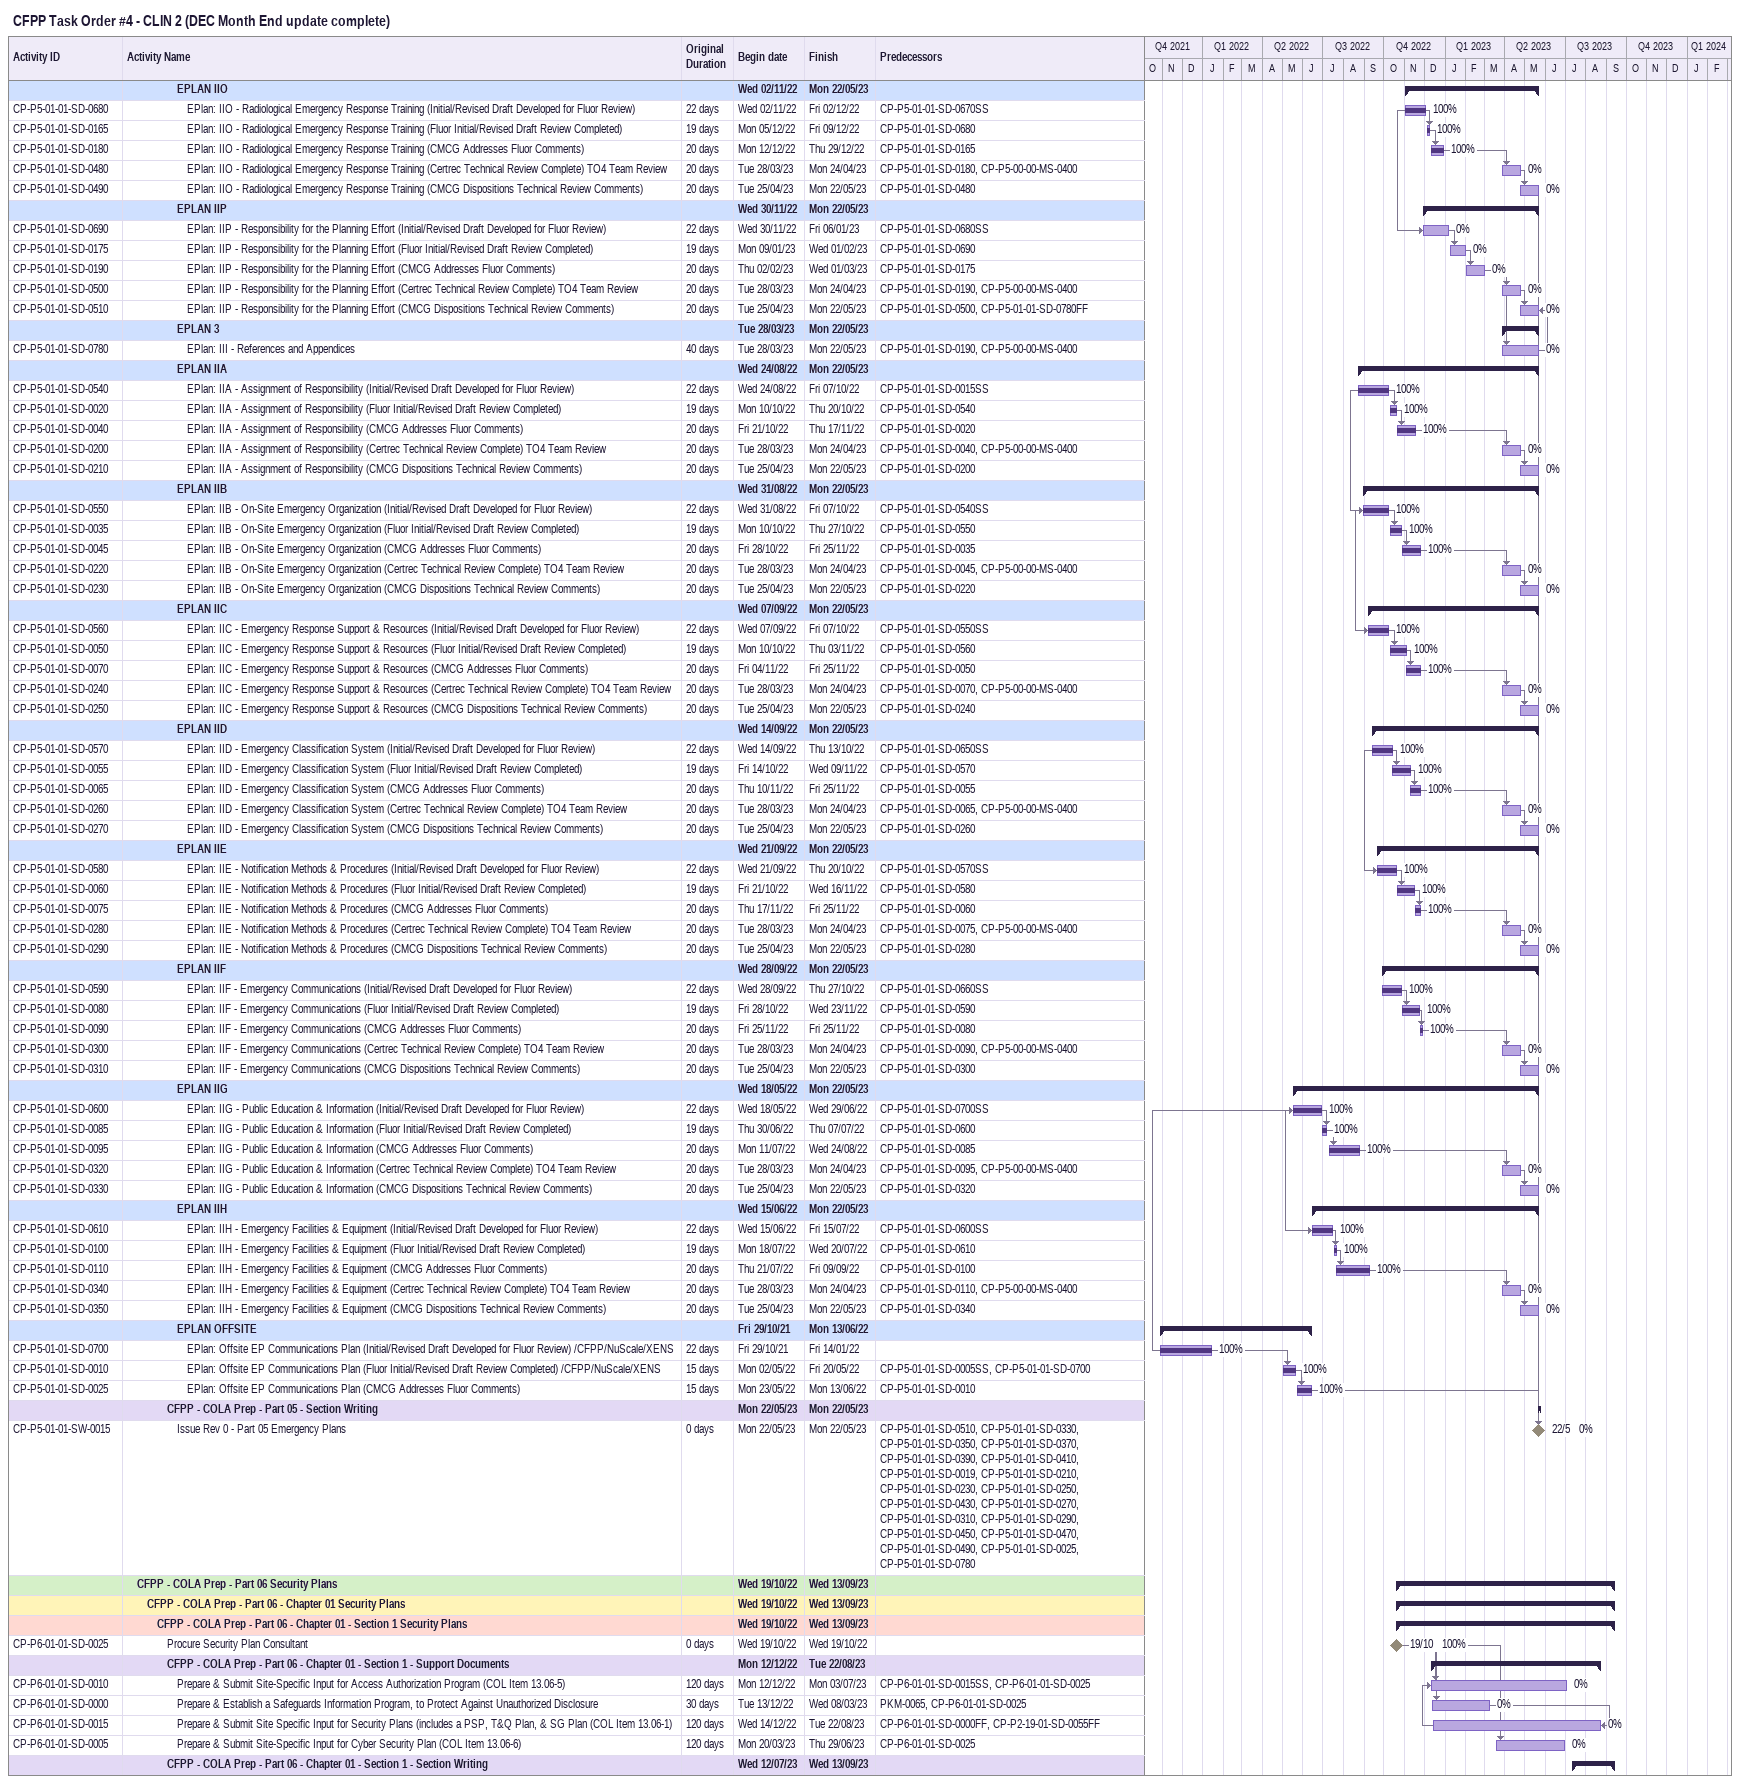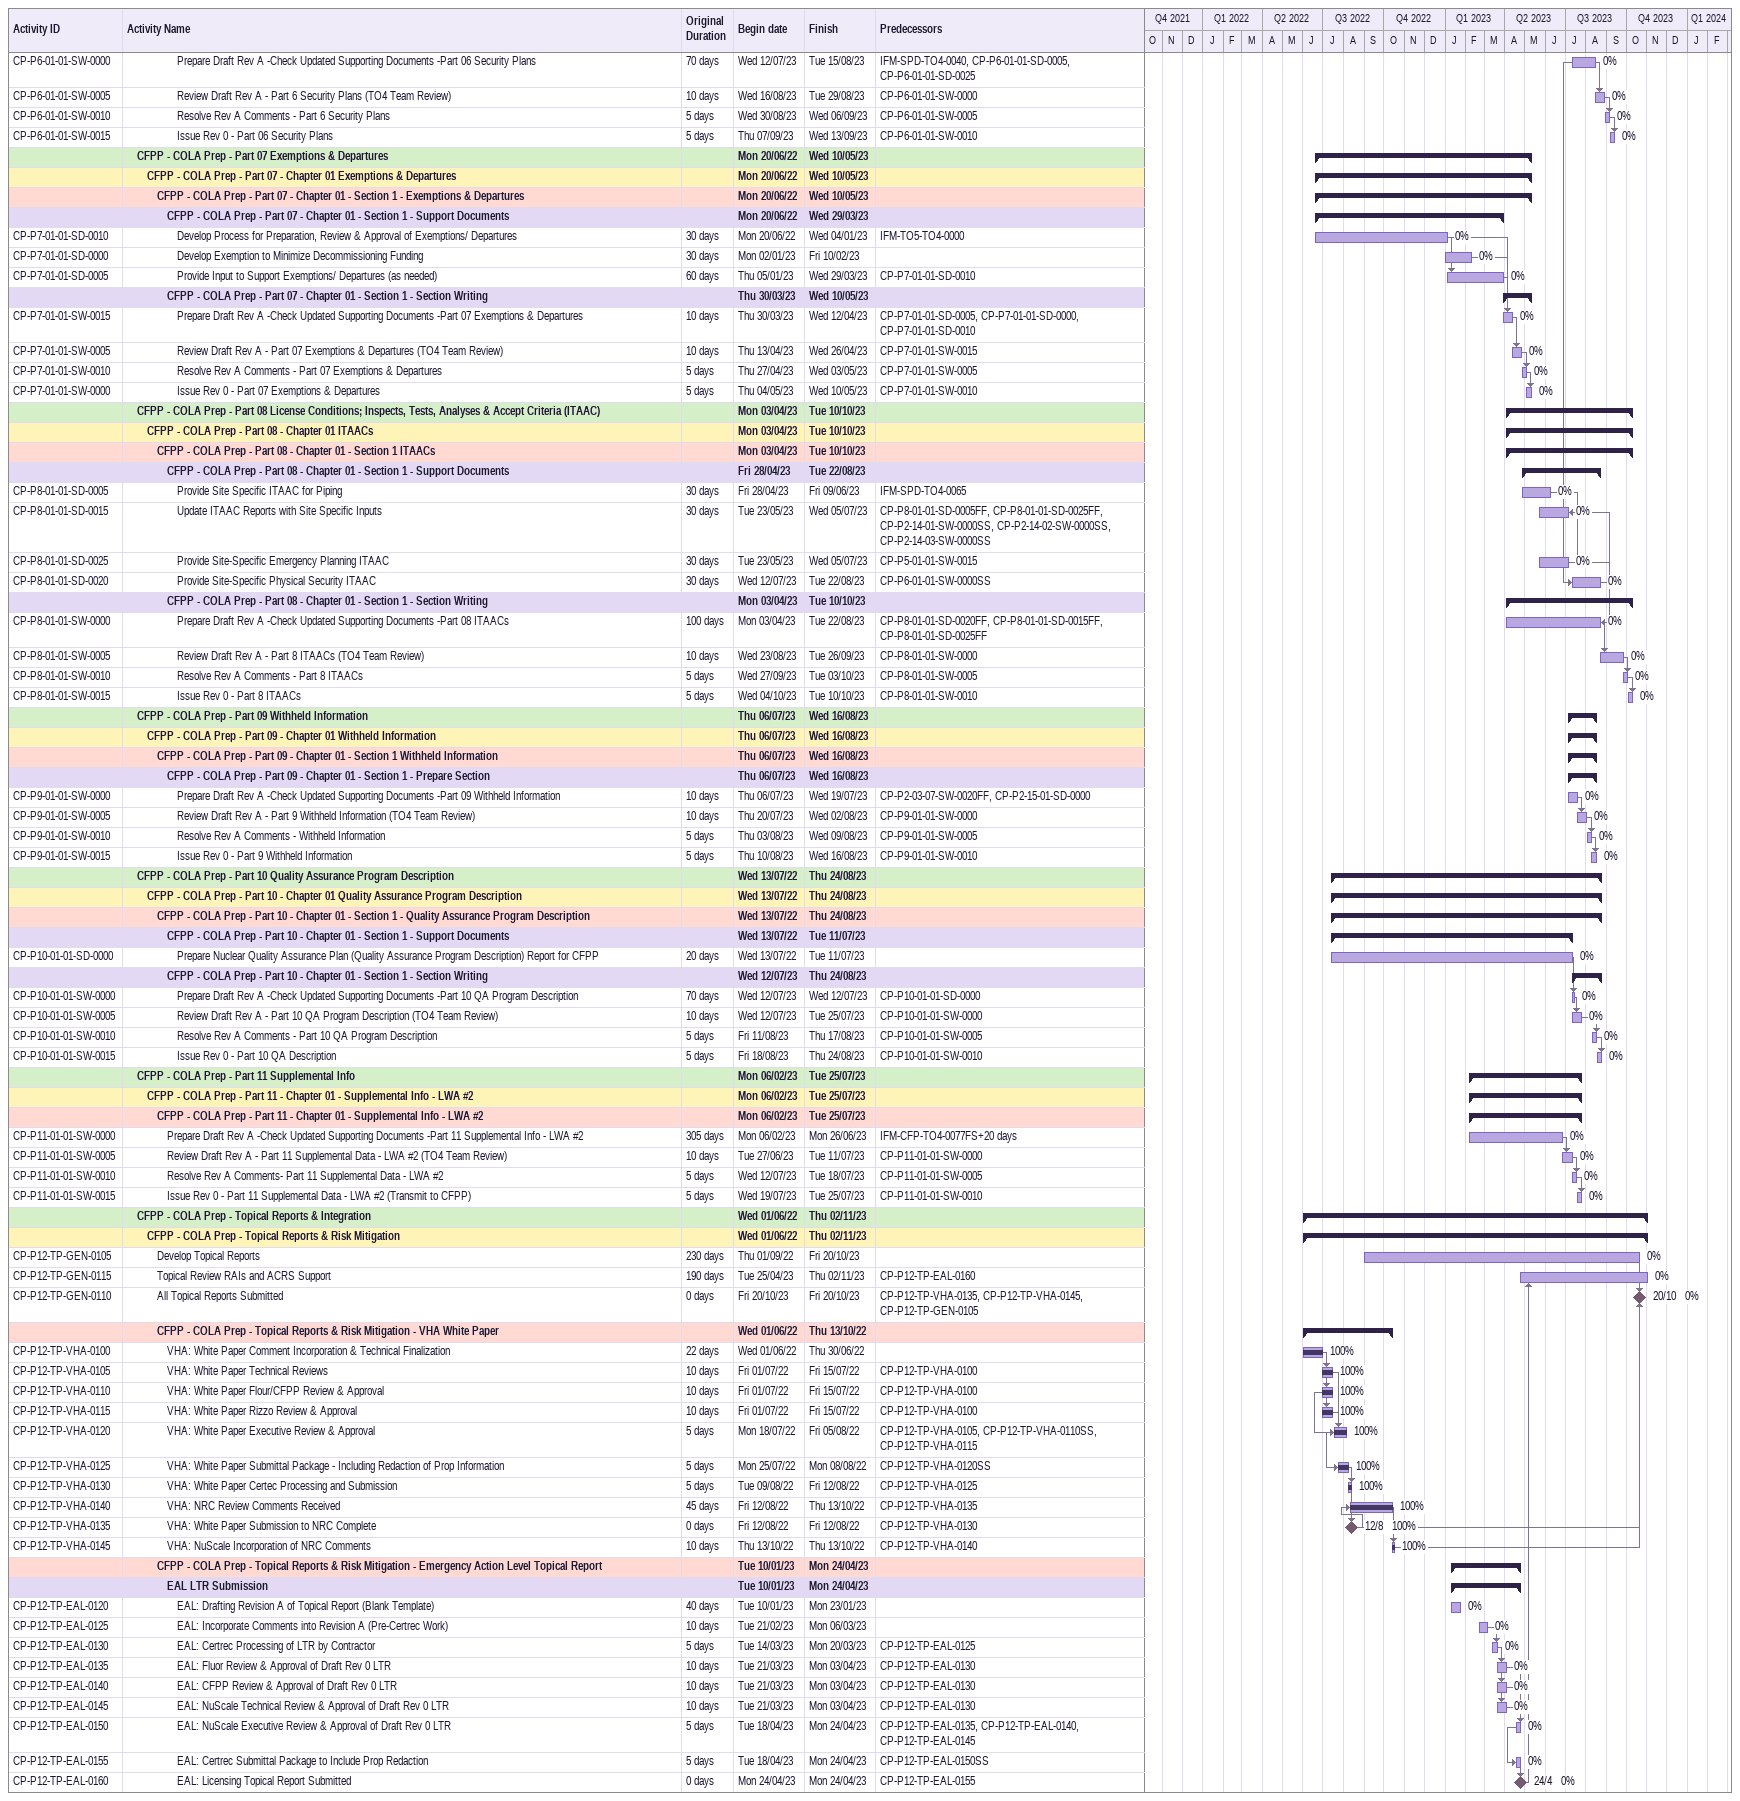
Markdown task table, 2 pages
CFPP Task Order #4 - CLIN 2 (DEC Month End update complete)

| ID | Level | Task | Original duration | Start | Finish | Predecessors | % complete |
|---|---|---|---|---|---|---|---|
|  | 6 | **EPLAN IIO** |  | 2022-11-02 | 2023-05-22 |  |  |
| CP-P5-01-01-SD-0680 | 7 | EPlan: IIO - Radiological Emergency Response Training (Initial/Revised Draft Developed for Fluor Review) | 22d | 2022-11-02 | 2022-12-02 | CP-P5-01-01-SD-0670SS | 100 |
| CP-P5-01-01-SD-0165 | 7 | EPlan: IIO - Radiological Emergency Response Training (Fluor Initial/Revised Draft Review Completed) | 19d | 2022-12-05 | 2022-12-09 | CP-P5-01-01-SD-0680 | 100 |
| CP-P5-01-01-SD-0180 | 7 | EPlan: IIO - Radiological Emergency Response Training (CMCG Addresses Fluor Comments) | 20d | 2022-12-12 | 2022-12-29 | CP-P5-01-01-SD-0165 | 100 |
| CP-P5-01-01-SD-0480 | 7 | EPlan: IIO - Radiological Emergency Response Training (Certrec Technical Review Complete) TO4 Team Review | 20d | 2023-03-28 | 2023-04-24 | CP-P5-01-01-SD-0180, CP-P5-00-00-MS-0400 | 0 |
| CP-P5-01-01-SD-0490 | 7 | EPlan: IIO - Radiological Emergency Response Training (CMCG Dispositions Technical Review Comments) | 20d | 2023-04-25 | 2023-05-22 | CP-P5-01-01-SD-0480 | 0 |
|  | 6 | **EPLAN IIP** |  | 2022-11-30 | 2023-05-22 |  |  |
| CP-P5-01-01-SD-0690 | 7 | EPlan: IIP - Responsibility for the Planning Effort (Initial/Revised Draft Developed for Fluor Review) | 22d | 2022-11-30 | 2023-01-06 | CP-P5-01-01-SD-0680SS | 0 |
| CP-P5-01-01-SD-0175 | 7 | EPlan: IIP - Responsibility for the Planning Effort (Fluor Initial/Revised Draft Review Completed) | 19d | 2023-01-09 | 2023-02-01 | CP-P5-01-01-SD-0690 | 0 |
| CP-P5-01-01-SD-0190 | 7 | EPlan: IIP - Responsibility for the Planning Effort (CMCG Addresses Fluor Comments) | 20d | 2023-02-02 | 2023-03-01 | CP-P5-01-01-SD-0175 | 0 |
| CP-P5-01-01-SD-0500 | 7 | EPlan: IIP - Responsibility for the Planning Effort (Certrec Technical Review Complete) TO4 Team Review | 20d | 2023-03-28 | 2023-04-24 | CP-P5-01-01-SD-0190, CP-P5-00-00-MS-0400 | 0 |
| CP-P5-01-01-SD-0510 | 7 | EPlan: IIP - Responsibility for the Planning Effort (CMCG Dispositions Technical Review Comments) | 20d | 2023-04-25 | 2023-05-22 | CP-P5-01-01-SD-0500, CP-P5-01-01-SD-0780FF | 0 |
|  | 6 | **EPLAN 3** |  | 2023-03-28 | 2023-05-22 |  |  |
| CP-P5-01-01-SD-0780 | 7 | EPlan: III - References and Appendices | 40d | 2023-03-28 | 2023-05-22 | CP-P5-01-01-SD-0190, CP-P5-00-00-MS-0400 | 0 |
|  | 6 | **EPLAN IIA** |  | 2022-08-24 | 2023-05-22 |  |  |
| CP-P5-01-01-SD-0540 | 7 | EPlan: IIA - Assignment of Responsibility (Initial/Revised Draft Developed for Fluor Review) | 22d | 2022-08-24 | 2022-10-07 | CP-P5-01-01-SD-0015SS | 100 |
| CP-P5-01-01-SD-0020 | 7 | EPlan: IIA - Assignment of Responsibility (Fluor Initial/Revised Draft Review Completed) | 19d | 2022-10-10 | 2022-10-20 | CP-P5-01-01-SD-0540 | 100 |
| CP-P5-01-01-SD-0040 | 7 | EPlan: IIA - Assignment of Responsibility (CMCG Addresses Fluor Comments) | 20d | 2022-10-21 | 2022-11-17 | CP-P5-01-01-SD-0020 | 100 |
| CP-P5-01-01-SD-0200 | 7 | EPlan: IIA - Assignment of Responsibility (Certrec Technical Review Complete) TO4 Team Review | 20d | 2023-03-28 | 2023-04-24 | CP-P5-01-01-SD-0040, CP-P5-00-00-MS-0400 | 0 |
| CP-P5-01-01-SD-0210 | 7 | EPlan: IIA - Assignment of Responsibility (CMCG Dispositions Technical Review Comments) | 20d | 2023-04-25 | 2023-05-22 | CP-P5-01-01-SD-0200 | 0 |
|  | 6 | **EPLAN IIB** |  | 2022-08-31 | 2023-05-22 |  |  |
| CP-P5-01-01-SD-0550 | 7 | EPlan: IIB - On-Site Emergency Organization (Initial/Revised Draft Developed for Fluor Review) | 22d | 2022-08-31 | 2022-10-07 | CP-P5-01-01-SD-0540SS | 100 |
| CP-P5-01-01-SD-0035 | 7 | EPlan: IIB - On-Site Emergency Organization (Fluor Initial/Revised Draft Review Completed) | 19d | 2022-10-10 | 2022-10-27 | CP-P5-01-01-SD-0550 | 100 |
| CP-P5-01-01-SD-0045 | 7 | EPlan: IIB - On-Site Emergency Organization (CMCG Addresses Fluor Comments) | 20d | 2022-10-28 | 2022-11-25 | CP-P5-01-01-SD-0035 | 100 |
| CP-P5-01-01-SD-0220 | 7 | EPlan: IIB - On-Site Emergency Organization (Certrec Technical Review Complete) TO4 Team Review | 20d | 2023-03-28 | 2023-04-24 | CP-P5-01-01-SD-0045, CP-P5-00-00-MS-0400 | 0 |
| CP-P5-01-01-SD-0230 | 7 | EPlan: IIB - On-Site Emergency Organization (CMCG Dispositions Technical Review Comments) | 20d | 2023-04-25 | 2023-05-22 | CP-P5-01-01-SD-0220 | 0 |
|  | 6 | **EPLAN IIC** |  | 2022-09-07 | 2023-05-22 |  |  |
| CP-P5-01-01-SD-0560 | 7 | EPlan: IIC - Emergency Response Support & Resources (Initial/Revised Draft Developed for Fluor Review) | 22d | 2022-09-07 | 2022-10-07 | CP-P5-01-01-SD-0550SS | 100 |
| CP-P5-01-01-SD-0050 | 7 | EPlan: IIC - Emergency Response Support & Resources (Fluor Initial/Revised Draft Review Completed) | 19d | 2022-10-10 | 2022-11-03 | CP-P5-01-01-SD-0560 | 100 |
| CP-P5-01-01-SD-0070 | 7 | EPlan: IIC - Emergency Response Support & Resources (CMCG Addresses Fluor Comments) | 20d | 2022-11-04 | 2022-11-25 | CP-P5-01-01-SD-0050 | 100 |
| CP-P5-01-01-SD-0240 | 7 | EPlan: IIC - Emergency Response Support & Resources (Certrec Technical Review Complete) TO4 Team Review | 20d | 2023-03-28 | 2023-04-24 | CP-P5-01-01-SD-0070, CP-P5-00-00-MS-0400 | 0 |
| CP-P5-01-01-SD-0250 | 7 | EPlan: IIC - Emergency Response Support & Resources (CMCG Dispositions Technical Review Comments) | 20d | 2023-04-25 | 2023-05-22 | CP-P5-01-01-SD-0240 | 0 |
|  | 6 | **EPLAN IID** |  | 2022-09-14 | 2023-05-22 |  |  |
| CP-P5-01-01-SD-0570 | 7 | EPlan: IID - Emergency Classification System (Initial/Revised Draft Developed for Fluor Review) | 22d | 2022-09-14 | 2022-10-13 | CP-P5-01-01-SD-0650SS | 100 |
| CP-P5-01-01-SD-0055 | 7 | EPlan: IID - Emergency Classification System (Fluor Initial/Revised Draft Review Completed) | 19d | 2022-10-14 | 2022-11-09 | CP-P5-01-01-SD-0570 | 100 |
| CP-P5-01-01-SD-0065 | 7 | EPlan: IID - Emergency Classification System (CMCG Addresses Fluor Comments) | 20d | 2022-11-10 | 2022-11-25 | CP-P5-01-01-SD-0055 | 100 |
| CP-P5-01-01-SD-0260 | 7 | EPlan: IID - Emergency Classification System (Certrec Technical Review Complete) TO4 Team Review | 20d | 2023-03-28 | 2023-04-24 | CP-P5-01-01-SD-0065, CP-P5-00-00-MS-0400 | 0 |
| CP-P5-01-01-SD-0270 | 7 | EPlan: IID - Emergency Classification System (CMCG Dispositions Technical Review Comments) | 20d | 2023-04-25 | 2023-05-22 | CP-P5-01-01-SD-0260 | 0 |
|  | 6 | **EPLAN IIE** |  | 2022-09-21 | 2023-05-22 |  |  |
| CP-P5-01-01-SD-0580 | 7 | EPlan: IIE - Notification Methods & Procedures (Initial/Revised Draft Developed for Fluor Review) | 22d | 2022-09-21 | 2022-10-20 | CP-P5-01-01-SD-0570SS | 100 |
| CP-P5-01-01-SD-0060 | 7 | EPlan: IIE - Notification Methods & Procedures (Fluor Initial/Revised Draft Review Completed) | 19d | 2022-10-21 | 2022-11-16 | CP-P5-01-01-SD-0580 | 100 |
| CP-P5-01-01-SD-0075 | 7 | EPlan: IIE - Notification Methods & Procedures (CMCG Addresses Fluor Comments) | 20d | 2022-11-17 | 2022-11-25 | CP-P5-01-01-SD-0060 | 100 |
| CP-P5-01-01-SD-0280 | 7 | EPlan: IIE - Notification Methods & Procedures (Certrec Technical Review Complete) TO4 Team Review | 20d | 2023-03-28 | 2023-04-24 | CP-P5-01-01-SD-0075, CP-P5-00-00-MS-0400 | 0 |
| CP-P5-01-01-SD-0290 | 7 | EPlan: IIE - Notification Methods & Procedures (CMCG Dispositions Technical Review Comments) | 20d | 2023-04-25 | 2023-05-22 | CP-P5-01-01-SD-0280 | 0 |
|  | 6 | **EPLAN IIF** |  | 2022-09-28 | 2023-05-22 |  |  |
| CP-P5-01-01-SD-0590 | 7 | EPlan: IIF - Emergency Communications (Initial/Revised Draft Developed for Fluor Review) | 22d | 2022-09-28 | 2022-10-27 | CP-P5-01-01-SD-0660SS | 100 |
| CP-P5-01-01-SD-0080 | 7 | EPlan: IIF - Emergency Communications (Fluor Initial/Revised Draft Review Completed) | 19d | 2022-10-28 | 2022-11-23 | CP-P5-01-01-SD-0590 | 100 |
| CP-P5-01-01-SD-0090 | 7 | EPlan: IIF - Emergency Communications (CMCG Addresses Fluor Comments) | 20d | 2022-11-25 | 2022-11-25 | CP-P5-01-01-SD-0080 | 100 |
| CP-P5-01-01-SD-0300 | 7 | EPlan: IIF - Emergency Communications (Certrec Technical Review Complete) TO4 Team Review | 20d | 2023-03-28 | 2023-04-24 | CP-P5-01-01-SD-0090, CP-P5-00-00-MS-0400 | 0 |
| CP-P5-01-01-SD-0310 | 7 | EPlan: IIF - Emergency Communications (CMCG Dispositions Technical Review Comments) | 20d | 2023-04-25 | 2023-05-22 | CP-P5-01-01-SD-0300 | 0 |
|  | 6 | **EPLAN IIG** |  | 2022-05-18 | 2023-05-22 |  |  |
| CP-P5-01-01-SD-0600 | 7 | EPlan: IIG - Public Education & Information (Initial/Revised Draft Developed for Fluor Review) | 22d | 2022-05-18 | 2022-06-29 | CP-P5-01-01-SD-0700SS | 100 |
| CP-P5-01-01-SD-0085 | 7 | EPlan: IIG - Public Education & Information (Fluor Initial/Revised Draft Review Completed) | 19d | 2022-06-30 | 2022-07-07 | CP-P5-01-01-SD-0600 | 100 |
| CP-P5-01-01-SD-0095 | 7 | EPlan: IIG - Public Education & Information (CMCG Addresses Fluor Comments) | 20d | 2022-07-11 | 2022-08-24 | CP-P5-01-01-SD-0085 | 100 |
| CP-P5-01-01-SD-0320 | 7 | EPlan: IIG - Public Education & Information (Certrec Technical Review Complete) TO4 Team Review | 20d | 2023-03-28 | 2023-04-24 | CP-P5-01-01-SD-0095, CP-P5-00-00-MS-0400 | 0 |
| CP-P5-01-01-SD-0330 | 7 | EPlan: IIG - Public Education & Information (CMCG Dispositions Technical Review Comments) | 20d | 2023-04-25 | 2023-05-22 | CP-P5-01-01-SD-0320 | 0 |
|  | 6 | **EPLAN IIH** |  | 2022-06-15 | 2023-05-22 |  |  |
| CP-P5-01-01-SD-0610 | 7 | EPlan: IIH - Emergency Facilities & Equipment (Initial/Revised Draft Developed for Fluor Review) | 22d | 2022-06-15 | 2022-07-15 | CP-P5-01-01-SD-0600SS | 100 |
| CP-P5-01-01-SD-0100 | 7 | EPlan: IIH - Emergency Facilities & Equipment (Fluor Initial/Revised Draft Review Completed) | 19d | 2022-07-18 | 2022-07-20 | CP-P5-01-01-SD-0610 | 100 |
| CP-P5-01-01-SD-0110 | 7 | EPlan: IIH - Emergency Facilities & Equipment (CMCG Addresses Fluor Comments) | 20d | 2022-07-21 | 2022-09-09 | CP-P5-01-01-SD-0100 | 100 |
| CP-P5-01-01-SD-0340 | 7 | EPlan: IIH - Emergency Facilities & Equipment (Certrec Technical Review Complete) TO4 Team Review | 20d | 2023-03-28 | 2023-04-24 | CP-P5-01-01-SD-0110, CP-P5-00-00-MS-0400 | 0 |
| CP-P5-01-01-SD-0350 | 7 | EPlan: IIH - Emergency Facilities & Equipment (CMCG Dispositions Technical Review Comments) | 20d | 2023-04-25 | 2023-05-22 | CP-P5-01-01-SD-0340 | 0 |
|  | 6 | **EPLAN OFFSITE** |  | 2021-10-29 | 2022-06-13 |  |  |
| CP-P5-01-01-SD-0700 | 7 | EPlan: Offsite EP Communications Plan (Initial/Revised Draft Developed for Fluor Review) /CFPP/NuScale/XENS | 22d | 2021-10-29 | 2022-01-14 |  | 100 |
| CP-P5-01-01-SD-0010 | 7 | EPlan: Offsite EP Communications Plan (Fluor Initial/Revised Draft Review Completed) /CFPP/NuScale/XENS | 15d | 2022-05-02 | 2022-05-20 | CP-P5-01-01-SD-0005SS, CP-P5-01-01-SD-0700 | 100 |
| CP-P5-01-01-SD-0025 | 7 | EPlan: Offsite EP Communications Plan (CMCG Addresses Fluor Comments) | 15d | 2022-05-23 | 2022-06-13 | CP-P5-01-01-SD-0010 | 100 |
|  | 5 | **CFPP - COLA Prep - Part 05 - Section Writing** |  | 2023-05-22 | 2023-05-22 |  |  |
| CP-P5-01-01-SW-0015 | 6 | Issue Rev 0 - Part 05 Emergency Plans | 0d | 2023-05-22 | 2023-05-22 | CP-P5-01-01-SD-0510, CP-P5-01-01-SD-0330, CP-P5-01-01-SD-0350, CP-P5-01-01-SD-0370, CP-P5-01-01-SD-0390, CP-P5-01-01-SD-0410, CP-P5-01-01-SD-0019, CP-P5-01-01-SD-0210, CP-P5-01-01-SD-0230, CP-P5-01-01-SD-0250, CP-P5-01-01-SD-0430, CP-P5-01-01-SD-0270, CP-P5-01-01-SD-0310, CP-P5-01-01-SD-0290, CP-P5-01-01-SD-0450, CP-P5-01-01-SD-0470, CP-P5-01-01-SD-0490, CP-P5-01-01-SD-0025, CP-P5-01-01-SD-0780 | 0 |
|  | 2 | **CFPP - COLA Prep - Part 06 Security Plans** |  | 2022-10-19 | 2023-09-13 |  |  |
|  | 3 | **CFPP - COLA Prep - Part 06 - Chapter 01 Security Plans** |  | 2022-10-19 | 2023-09-13 |  |  |
|  | 4 | **CFPP - COLA Prep - Part 06 - Chapter 01 - Section 1 Security Plans** |  | 2022-10-19 | 2023-09-13 |  |  |
| CP-P6-01-01-SD-0025 | 5 | Procure Security Plan Consultant | 0d | 2022-10-19 | 2022-10-19 |  | 100 |
|  | 5 | **CFPP - COLA Prep - Part 06 - Chapter 01 - Section 1 - Support Documents** |  | 2022-12-12 | 2023-08-22 |  |  |
| CP-P6-01-01-SD-0010 | 6 | Prepare & Submit Site-Specific Input for Access Authorization Program (COL Item 13.06-5) | 120d | 2022-12-12 | 2023-07-03 | CP-P6-01-01-SD-0015SS, CP-P6-01-01-SD-0025 | 0 |
| CP-P6-01-01-SD-0000 | 6 | Prepare & Establish a Safeguards Information Program, to Protect Against Unauthorized Disclosure | 30d | 2022-12-13 | 2023-03-08 | PKM-0065, CP-P6-01-01-SD-0025 | 0 |
| CP-P6-01-01-SD-0015 | 6 | Prepare & Submit Site Specific Input for Security Plans (includes a PSP, T&Q Plan, & SG Plan (COL Item 13.06-1) | 120d | 2022-12-14 | 2023-08-22 | CP-P6-01-01-SD-0000FF, CP-P2-19-01-SD-0055FF | 0 |
| CP-P6-01-01-SD-0005 | 6 | Prepare & Submit Site-Specific Input for Cyber Security Plan (COL Item 13.06-6) | 120d | 2023-03-20 | 2023-06-29 | CP-P6-01-01-SD-0025 | 0 |
|  | 5 | **CFPP - COLA Prep - Part 06 - Chapter 01 - Section 1 - Section Writing** |  | 2023-07-12 | 2023-09-13 |  |  |
| CP-P6-01-01-SW-0000 | 6 | Prepare Draft Rev A -Check Updated Supporting Documents -Part 06 Security Plans | 70d | 2023-07-12 | 2023-08-15 | IFM-SPD-TO4-0040, CP-P6-01-01-SD-0005, CP-P6-01-01-SD-0025 | 0 |
| CP-P6-01-01-SW-0005 | 6 | Review Draft Rev A - Part 6 Security Plans (TO4 Team Review) | 10d | 2023-08-16 | 2023-08-29 | CP-P6-01-01-SW-0000 | 0 |
| CP-P6-01-01-SW-0010 | 6 | Resolve Rev A Comments - Part 6 Security Plans | 5d | 2023-08-30 | 2023-09-06 | CP-P6-01-01-SW-0005 | 0 |
| CP-P6-01-01-SW-0015 | 6 | Issue Rev 0 - Part 06 Security Plans | 5d | 2023-09-07 | 2023-09-13 | CP-P6-01-01-SW-0010 | 0 |
|  | 2 | **CFPP - COLA Prep - Part 07 Exemptions & Departures** |  | 2022-06-20 | 2023-05-10 |  |  |
|  | 3 | **CFPP - COLA Prep - Part 07 - Chapter 01 Exemptions & Departures** |  | 2022-06-20 | 2023-05-10 |  |  |
|  | 4 | **CFPP - COLA Prep - Part 07 - Chapter 01 - Section 1 - Exemptions & Departures** |  | 2022-06-20 | 2023-05-10 |  |  |
|  | 5 | **CFPP - COLA Prep - Part 07 - Chapter 01 - Section 1 - Support Documents** |  | 2022-06-20 | 2023-03-29 |  |  |
| CP-P7-01-01-SD-0010 | 6 | Develop Process for Preparation, Review & Approval of Exemptions/ Departures | 30d | 2022-06-20 | 2023-01-04 | IFM-TO5-TO4-0000 | 0 |
| CP-P7-01-01-SD-0000 | 6 | Develop Exemption to Minimize Decommissioning Funding | 30d | 2023-01-02 | 2023-02-10 |  | 0 |
| CP-P7-01-01-SD-0005 | 6 | Provide Input to Support Exemptions/ Departures (as needed) | 60d | 2023-01-05 | 2023-03-29 | CP-P7-01-01-SD-0010 | 0 |
|  | 5 | **CFPP - COLA Prep - Part 07 - Chapter 01 - Section 1 - Section Writing** |  | 2023-03-30 | 2023-05-10 |  |  |
| CP-P7-01-01-SW-0015 | 6 | Prepare Draft Rev A -Check Updated Supporting Documents -Part 07 Exemptions & Departures | 10d | 2023-03-30 | 2023-04-12 | CP-P7-01-01-SD-0005, CP-P7-01-01-SD-0000, CP-P7-01-01-SD-0010 | 0 |
| CP-P7-01-01-SW-0005 | 6 | Review Draft Rev A - Part 07 Exemptions & Departures (TO4 Team Review) | 10d | 2023-04-13 | 2023-04-26 | CP-P7-01-01-SW-0015 | 0 |
| CP-P7-01-01-SW-0010 | 6 | Resolve Rev A Comments - Part 07 Exemptions & Departures | 5d | 2023-04-27 | 2023-05-03 | CP-P7-01-01-SW-0005 | 0 |
| CP-P7-01-01-SW-0000 | 6 | Issue Rev 0 - Part 07 Exemptions & Departures | 5d | 2023-05-04 | 2023-05-10 | CP-P7-01-01-SW-0010 | 0 |
|  | 2 | **CFPP - COLA Prep - Part 08 License Conditions; Inspects, Tests, Analyses & Accept Criteria (ITAAC)** |  | 2023-04-03 | 2023-10-10 |  |  |
|  | 3 | **CFPP - COLA Prep - Part 08 - Chapter 01 ITAACs** |  | 2023-04-03 | 2023-10-10 |  |  |
|  | 4 | **CFPP - COLA Prep - Part 08 - Chapter 01 - Section 1 ITAACs** |  | 2023-04-03 | 2023-10-10 |  |  |
|  | 5 | **CFPP - COLA Prep - Part 08 - Chapter 01 - Section 1 - Support Documents** |  | 2023-04-28 | 2023-08-22 |  |  |
| CP-P8-01-01-SD-0005 | 6 | Provide Site Specific ITAAC for Piping | 30d | 2023-04-28 | 2023-06-09 | IFM-SPD-TO4-0065 | 0 |
| CP-P8-01-01-SD-0015 | 6 | Update ITAAC Reports with Site Specific Inputs | 30d | 2023-05-23 | 2023-07-05 | CP-P8-01-01-SD-0005FF, CP-P8-01-01-SD-0025FF, CP-P2-14-01-SW-0000SS, CP-P2-14-02-SW-0000SS, CP-P2-14-03-SW-0000SS | 0 |
| CP-P8-01-01-SD-0025 | 6 | Provide Site-Specific Emergency Planning ITAAC | 30d | 2023-05-23 | 2023-07-05 | CP-P5-01-01-SW-0015 | 0 |
| CP-P8-01-01-SD-0020 | 6 | Provide Site-Specific Physical Security ITAAC | 30d | 2023-07-12 | 2023-08-22 | CP-P6-01-01-SW-0000SS | 0 |
|  | 5 | **CFPP - COLA Prep - Part 08 - Chapter 01 - Section 1 - Section Writing** |  | 2023-04-03 | 2023-10-10 |  |  |
| CP-P8-01-01-SW-0000 | 6 | Prepare Draft Rev A -Check Updated Supporting Documents -Part 08 ITAACs | 100d | 2023-04-03 | 2023-08-22 | CP-P8-01-01-SD-0020FF, CP-P8-01-01-SD-0015FF, CP-P8-01-01-SD-0025FF | 0 |
| CP-P8-01-01-SW-0005 | 6 | Review Draft Rev A - Part 8 ITAACs (TO4 Team Review) | 10d | 2023-08-23 | 2023-09-26 | CP-P8-01-01-SW-0000 | 0 |
| CP-P8-01-01-SW-0010 | 6 | Resolve Rev A Comments - Part 8 ITAACs | 5d | 2023-09-27 | 2023-10-03 | CP-P8-01-01-SW-0005 | 0 |
| CP-P8-01-01-SW-0015 | 6 | Issue Rev 0 - Part 8 ITAACs | 5d | 2023-10-04 | 2023-10-10 | CP-P8-01-01-SW-0010 | 0 |
|  | 2 | **CFPP - COLA Prep - Part 09 Withheld Information** |  | 2023-07-06 | 2023-08-16 |  |  |
|  | 3 | **CFPP - COLA Prep - Part 09 - Chapter 01 Withheld Information** |  | 2023-07-06 | 2023-08-16 |  |  |
|  | 4 | **CFPP - COLA Prep - Part 09 - Chapter 01 - Section 1 Withheld Information** |  | 2023-07-06 | 2023-08-16 |  |  |
|  | 5 | **CFPP - COLA Prep - Part 09 - Chapter 01 - Section 1 - Prepare Section** |  | 2023-07-06 | 2023-08-16 |  |  |
| CP-P9-01-01-SW-0000 | 6 | Prepare Draft Rev A -Check Updated Supporting Documents -Part 09 Withheld Information | 10d | 2023-07-06 | 2023-07-19 | CP-P2-03-07-SW-0020FF, CP-P2-15-01-SD-0000 | 0 |
| CP-P9-01-01-SW-0005 | 6 | Review Draft Rev A - Part 9 Withheld Information (TO4 Team Review) | 10d | 2023-07-20 | 2023-08-02 | CP-P9-01-01-SW-0000 | 0 |
| CP-P9-01-01-SW-0010 | 6 | Resolve Rev A Comments - Withheld Information | 5d | 2023-08-03 | 2023-08-09 | CP-P9-01-01-SW-0005 | 0 |
| CP-P9-01-01-SW-0015 | 6 | Issue Rev 0 - Part 9 Withheld Information | 5d | 2023-08-10 | 2023-08-16 | CP-P9-01-01-SW-0010 | 0 |
|  | 2 | **CFPP - COLA Prep - Part 10 Quality Assurance Program Description** |  | 2022-07-13 | 2023-08-24 |  |  |
|  | 3 | **CFPP - COLA Prep - Part 10 - Chapter 01 Quality Assurance Program Description** |  | 2022-07-13 | 2023-08-24 |  |  |
|  | 4 | **CFPP - COLA Prep - Part 10 - Chapter 01 - Section 1 - Quality Assurance Program Description** |  | 2022-07-13 | 2023-08-24 |  |  |
|  | 5 | **CFPP - COLA Prep - Part 10 - Chapter 01 - Section 1 - Support Documents** |  | 2022-07-13 | 2023-07-11 |  |  |
| CP-P10-01-01-SD-0000 | 6 | Prepare Nuclear Quality Assurance Plan (Quality Assurance Program Description) Report for CFPP | 20d | 2022-07-13 | 2023-07-11 |  | 0 |
|  | 5 | **CFPP - COLA Prep - Part 10 - Chapter 01 - Section 1 - Section Writing** |  | 2023-07-12 | 2023-08-24 |  |  |
| CP-P10-01-01-SW-0000 | 6 | Prepare Draft Rev A -Check Updated Supporting Documents -Part 10 QA Program Description | 70d | 2023-07-12 | 2023-07-12 | CP-P10-01-01-SD-0000 | 0 |
| CP-P10-01-01-SW-0005 | 6 | Review Draft Rev A - Part 10 QA Program Description (TO4 Team Review) | 10d | 2023-07-12 | 2023-07-25 | CP-P10-01-01-SW-0000 | 0 |
| CP-P10-01-01-SW-0010 | 6 | Resolve Rev A Comments - Part 10 QA Program Description | 5d | 2023-08-11 | 2023-08-17 | CP-P10-01-01-SW-0005 | 0 |
| CP-P10-01-01-SW-0015 | 6 | Issue Rev 0 - Part 10 QA Description | 5d | 2023-08-18 | 2023-08-24 | CP-P10-01-01-SW-0010 | 0 |
|  | 2 | **CFPP - COLA Prep - Part 11 Supplemental Info** |  | 2023-02-06 | 2023-07-25 |  |  |
|  | 3 | **CFPP - COLA Prep - Part 11 - Chapter 01 - Supplemental Info - LWA #2** |  | 2023-02-06 | 2023-07-25 |  |  |
|  | 4 | **CFPP - COLA Prep - Part 11 - Chapter 01 - Supplemental Info - LWA #2** |  | 2023-02-06 | 2023-07-25 |  |  |
| CP-P11-01-01-SW-0000 | 5 | Prepare Draft Rev A -Check Updated Supporting Documents -Part 11 Supplemental Info - LWA #2 | 305d | 2023-02-06 | 2023-06-26 | IFM-CFP-TO4-0077FS+20d | 0 |
| CP-P11-01-01-SW-0005 | 5 | Review Draft Rev A - Part 11 Supplemental Data - LWA #2 (TO4 Team Review) | 10d | 2023-06-27 | 2023-07-11 | CP-P11-01-01-SW-0000 | 0 |
| CP-P11-01-01-SW-0010 | 5 | Resolve Rev A Comments- Part 11 Supplemental Data - LWA #2 | 5d | 2023-07-12 | 2023-07-18 | CP-P11-01-01-SW-0005 | 0 |
| CP-P11-01-01-SW-0015 | 5 | Issue Rev 0 - Part 11 Supplemental Data - LWA #2 (Transmit to CFPP) | 5d | 2023-07-19 | 2023-07-25 | CP-P11-01-01-SW-0010 | 0 |
|  | 2 | **CFPP - COLA Prep - Topical Reports & Integration** |  | 2022-06-01 | 2023-11-02 |  |  |
|  | 3 | **CFPP - COLA Prep - Topical Reports & Risk Mitigation** |  | 2022-06-01 | 2023-11-02 |  |  |
| CP-P12-TP-GEN-0105 | 4 | Develop Topical Reports | 230d | 2022-09-01 | 2023-10-20 |  | 0 |
| CP-P12-TP-GEN-0115 | 4 | Topical Review RAIs and ACRS Support | 190d | 2023-04-25 | 2023-11-02 | CP-P12-TP-EAL-0160 | 0 |
| CP-P12-TP-GEN-0110 | 4 | All Topical Reports Submitted | 0d | 2023-10-20 | 2023-10-20 | CP-P12-TP-VHA-0135, CP-P12-TP-VHA-0145, CP-P12-TP-GEN-0105 | 0 |
|  | 4 | **CFPP - COLA Prep - Topical Reports & Risk Mitigation - VHA White Paper** |  | 2022-06-01 | 2022-10-13 |  |  |
| CP-P12-TP-VHA-0100 | 5 | VHA: White Paper Comment Incorporation & Technical Finalization | 22d | 2022-06-01 | 2022-06-30 |  | 100 |
| CP-P12-TP-VHA-0105 | 5 | VHA: White Paper Technical Reviews | 10d | 2022-07-01 | 2022-07-15 | CP-P12-TP-VHA-0100 | 100 |
| CP-P12-TP-VHA-0110 | 5 | VHA: White Paper Flour/CFPP Review & Approval | 10d | 2022-07-01 | 2022-07-15 | CP-P12-TP-VHA-0100 | 100 |
| CP-P12-TP-VHA-0115 | 5 | VHA: White Paper Rizzo Review & Approval | 10d | 2022-07-01 | 2022-07-15 | CP-P12-TP-VHA-0100 | 100 |
| CP-P12-TP-VHA-0120 | 5 | VHA: White Paper Executive Review & Approval | 5d | 2022-07-18 | 2022-08-05 | CP-P12-TP-VHA-0105, CP-P12-TP-VHA-0110SS, CP-P12-TP-VHA-0115 | 100 |
| CP-P12-TP-VHA-0125 | 5 | VHA: White Paper Submittal Package - Including Redaction of Prop Information | 5d | 2022-07-25 | 2022-08-08 | CP-P12-TP-VHA-0120SS | 100 |
| CP-P12-TP-VHA-0130 | 5 | VHA: White Paper Certec Processing and Submission | 5d | 2022-08-09 | 2022-08-12 | CP-P12-TP-VHA-0125 | 100 |
| CP-P12-TP-VHA-0140 | 5 | VHA: NRC Review Comments Received | 45d | 2022-08-12 | 2022-10-13 | CP-P12-TP-VHA-0135 | 100 |
| CP-P12-TP-VHA-0135 | 5 | VHA: White Paper Submission to NRC Complete | 0d | 2022-08-12 | 2022-08-12 | CP-P12-TP-VHA-0130 | 100 |
| CP-P12-TP-VHA-0145 | 5 | VHA: NuScale Incorporation of NRC Comments | 10d | 2022-10-13 | 2022-10-13 | CP-P12-TP-VHA-0140 | 100 |
|  | 4 | **CFPP - COLA Prep - Topical Reports & Risk Mitigation - Emergency Action Level Topical Report** |  | 2023-01-10 | 2023-04-24 |  |  |
|  | 5 | **EAL LTR Submission** |  | 2023-01-10 | 2023-04-24 |  |  |
| CP-P12-TP-EAL-0120 | 6 | EAL: Drafting Revision A of Topical Report (Blank Template) | 40d | 2023-01-10 | 2023-01-23 |  | 0 |
| CP-P12-TP-EAL-0125 | 6 | EAL: Incorporate Comments into Revision A (Pre-Certrec Work) | 10d | 2023-02-21 | 2023-03-06 |  | 0 |
| CP-P12-TP-EAL-0130 | 6 | EAL: Certrec Processing of LTR by Contractor | 5d | 2023-03-14 | 2023-03-20 | CP-P12-TP-EAL-0125 | 0 |
| CP-P12-TP-EAL-0135 | 6 | EAL: Fluor Review & Approval of Draft Rev 0 LTR | 10d | 2023-03-21 | 2023-04-03 | CP-P12-TP-EAL-0130 | 0 |
| CP-P12-TP-EAL-0140 | 6 | EAL: CFPP Review & Approval of Draft Rev 0 LTR | 10d | 2023-03-21 | 2023-04-03 | CP-P12-TP-EAL-0130 | 0 |
| CP-P12-TP-EAL-0145 | 6 | EAL: NuScale Technical Review & Approval of Draft Rev 0 LTR | 10d | 2023-03-21 | 2023-04-03 | CP-P12-TP-EAL-0130 | 0 |
| CP-P12-TP-EAL-0150 | 6 | EAL: NuScale Executive Review & Approval of Draft Rev 0 LTR | 5d | 2023-04-18 | 2023-04-24 | CP-P12-TP-EAL-0135, CP-P12-TP-EAL-0140, CP-P12-TP-EAL-0145 | 0 |
| CP-P12-TP-EAL-0155 | 6 | EAL: Certrec Submittal Package to Include Prop Redaction | 5d | 2023-04-18 | 2023-04-24 | CP-P12-TP-EAL-0150SS | 0 |
| CP-P12-TP-EAL-0160 | 6 | EAL: Licensing Topical Report Submitted | 0d | 2023-04-24 | 2023-04-24 | CP-P12-TP-EAL-0155 | 0 |
